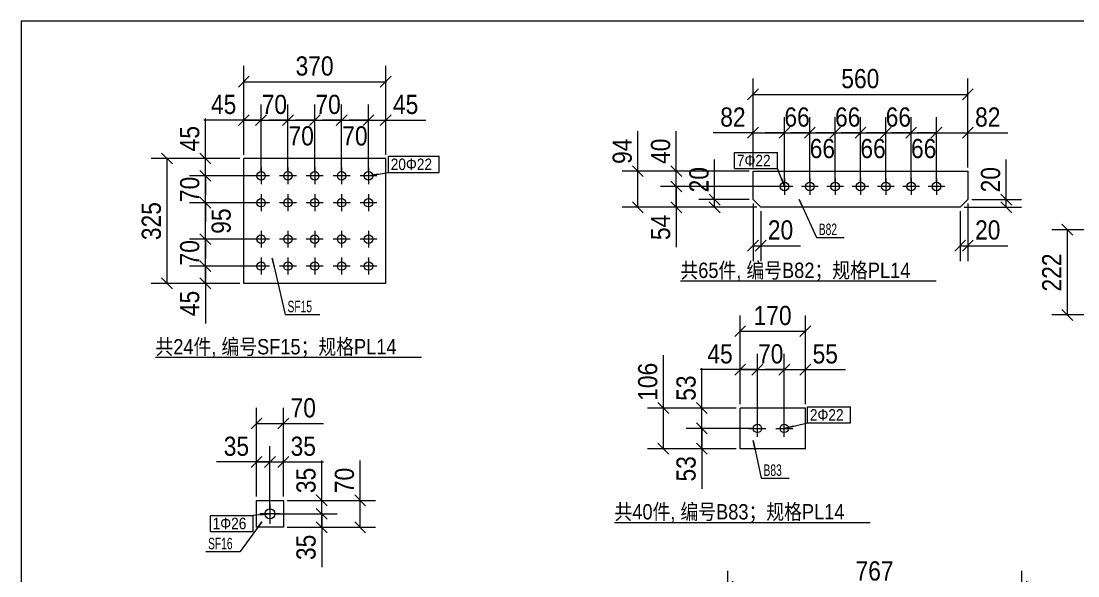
# Model space of a CAD drawing. Header units: inches. Extents: x 0 to 1938, y -2180 to 0.
# Drawn here: x 655 to 930.4, y -1024.4 to -880 of the extents above; entities that cross this region are included whole.
import ezdxf

# ---------------------------------------------------------------- set-up
doc = ezdxf.new("R2010")
doc.units = ezdxf.units.IN
doc.header["$MEASUREMENT"] = 0
doc.linetypes.add('XKITLINE00', pattern=[0])
for name, color, linetype, lineweight in [('Bolt', 7, 'Continuous', 0), ('BoltMark', 3, 'Continuous', 0), ('DrawingSheet', 5, 'Continuous', 0), ('OtherObjectType', 1, 'Continuous', 0), ('Part', 2, 'Continuous', 0), ('PartMark', 3, 'Continuous', 0), ('Z-DIMENSIONS', 1, 'Continuous', 0)]:
    doc.layers.add(name, color=color, linetype=linetype, lineweight=lineweight)
doc.styles.add('Arial Narrow', font='ARIAL.TTF')
doc.styles.add('romsim', font='ARIAL.TTF')
doc.styles.add('宋体', font='ARIAL.TTF')

# ---------------------------------------------------------------- blocks, each defined once
blk = doc.blocks.new('*A1256')
at = {"layer": 'Part', "color": 2, "linetype": 'XKITLINE00', "lineweight": 0}
for p, q in [((63.02, 356.73), (63.02, 389.23)), ((100.02, 389.23), (63.02, 389.23)), ((100.02, 356.73), (100.02, 389.23)), ((100.02, 356.73), (63.02, 356.73))]:
    blk.add_line(p, q, dxfattribs=at)
blk = doc.blocks.new('*A1257')
at = {"layer": 'Bolt', "color": 2, "linetype": 'XKITLINE00', "lineweight": 0}
for p, q in [((67.52, 370.43), (67.52, 366.03)), ((74.52, 370.43), (74.52, 366.03)), ((81.52, 370.43), (81.52, 366.03)), ((88.52, 370.43), (88.52, 366.03)), ((95.52, 370.43), (95.52, 366.03)), ((69.72, 368.23), (65.32, 368.23)), ((76.72, 368.23), (72.32, 368.23)), ((83.72, 368.23), (79.32, 368.23)), ((90.72, 368.23), (86.32, 368.23)), ((97.72, 368.23), (93.32, 368.23)), ((69.72, 361.23), (65.32, 361.23)), ((67.52, 363.43), (67.52, 359.03)), ((76.72, 361.23), (72.32, 361.23)), ((74.52, 363.43), (74.52, 359.03)), ((83.72, 361.23), (79.32, 361.23)), ((81.52, 363.43), (81.52, 359.03)), ((90.72, 361.23), (86.32, 361.23)), ((88.52, 363.43), (88.52, 359.03)), ((97.72, 361.23), (93.32, 361.23)), ((95.52, 363.43), (95.52, 359.03))]:
    blk.add_line(p, q, dxfattribs=at)
for centre in [(67.52, 368.23), (74.52, 368.23), (81.52, 368.23), (88.52, 368.23), (95.52, 368.23), (67.52, 361.23), (74.52, 361.23), (81.52, 361.23), (88.52, 361.23), (95.52, 361.23)]:
    blk.add_circle(centre, 1.1, dxfattribs=at)
blk = doc.blocks.new('*A1258')
at = {"layer": 'Bolt', "color": 2, "linetype": 'XKITLINE00', "lineweight": 0}
for p, q in [((67.52, 386.93), (67.52, 382.53)), ((74.52, 386.93), (74.52, 382.53)), ((81.52, 386.93), (81.52, 382.53)), ((88.52, 386.93), (88.52, 382.53)), ((95.52, 386.93), (95.52, 382.53)), ((69.72, 384.73), (65.32, 384.73)), ((76.72, 384.73), (72.32, 384.73)), ((83.72, 384.73), (79.32, 384.73)), ((90.72, 384.73), (86.32, 384.73)), ((97.72, 384.73), (93.32, 384.73)), ((69.72, 377.73), (65.32, 377.73)), ((67.52, 379.93), (67.52, 375.53)), ((76.72, 377.73), (72.32, 377.73)), ((74.52, 379.93), (74.52, 375.53)), ((83.72, 377.73), (79.32, 377.73)), ((81.52, 379.93), (81.52, 375.53)), ((90.72, 377.73), (86.32, 377.73)), ((88.52, 379.93), (88.52, 375.53)), ((97.72, 377.73), (93.32, 377.73)), ((95.52, 379.93), (95.52, 375.53))]:
    blk.add_line(p, q, dxfattribs=at)
for centre in [(67.52, 384.73), (74.52, 384.73), (81.52, 384.73), (88.52, 384.73), (95.52, 384.73), (67.52, 377.73), (74.52, 377.73), (81.52, 377.73), (88.52, 377.73), (95.52, 377.73)]:
    blk.add_circle(centre, 1.1, dxfattribs=at)
blk = doc.blocks.new('*A1259')
at = {"layer": 'Part', "color": 2, "linetype": 'XKITLINE00', "lineweight": 0}
for p, q in [((66.34, 293.23), (66.34, 300.23)), ((66.34, 300.23), (73.34, 300.23)), ((73.34, 300.23), (73.34, 293.23)), ((73.34, 293.23), (66.34, 293.23))]:
    blk.add_line(p, q, dxfattribs=at)
blk = doc.blocks.new('*A1260')
at = {"layer": 'Bolt', "color": 2, "linetype": 'XKITLINE00', "lineweight": 0}
for p, q in [((69.84, 299.33), (69.84, 294.13)), ((72.44, 296.73), (67.24, 296.73))]:
    blk.add_line(p, q, dxfattribs=at)
blk.add_circle((69.84, 296.73), 1.3, dxfattribs=at)
blk = doc.blocks.new('*A1265')
at = {"layer": 'Part', "color": 2, "linetype": 'XKITLINE00', "lineweight": 0}
for p, q in [((195.74, 378.54), (195.74, 385.94)), ((195.74, 385.94), (251.74, 385.94)), ((251.74, 385.94), (251.74, 378.54)), ((197.74, 376.54), (195.74, 378.54)), ((251.74, 378.54), (249.74, 376.54)), ((249.74, 376.54), (197.74, 376.54))]:
    blk.add_line(p, q, dxfattribs=at)
blk = doc.blocks.new('*A1266')
at = {"layer": 'Bolt', "color": 2, "linetype": 'XKITLINE00', "lineweight": 0}
for p, q in [((203.94, 384.14), (203.94, 379.74)), ((210.54, 384.14), (210.54, 379.74)), ((217.14, 384.14), (217.14, 379.74)), ((223.74, 384.14), (223.74, 379.74)), ((230.34, 384.14), (230.34, 379.74)), ((236.94, 384.14), (236.94, 379.74)), ((243.54, 384.14), (243.54, 379.74)), ((206.14, 381.94), (201.74, 381.94)), ((212.74, 381.94), (208.34, 381.94)), ((219.34, 381.94), (214.94, 381.94)), ((225.94, 381.94), (221.54, 381.94)), ((232.54, 381.94), (228.14, 381.94)), ((239.14, 381.94), (234.74, 381.94)), ((245.74, 381.94), (241.34, 381.94))]:
    blk.add_line(p, q, dxfattribs=at)
for centre in [(203.94, 381.94), (210.54, 381.94), (217.14, 381.94), (223.74, 381.94), (230.34, 381.94), (236.94, 381.94), (243.54, 381.94)]:
    blk.add_circle(centre, 1.1, dxfattribs=at)
blk = doc.blocks.new('*A1267')
at = {"layer": 'Part', "color": 2, "linetype": 'XKITLINE00', "lineweight": 0}
for p, q in [((192.38, 313.68), (192.38, 324.28)), ((209.38, 324.28), (192.38, 324.28)), ((209.38, 313.68), (209.38, 324.28)), ((209.38, 313.68), (192.38, 313.68))]:
    blk.add_line(p, q, dxfattribs=at)
blk = doc.blocks.new('*A1268')
at = {"layer": 'Bolt', "color": 2, "linetype": 'XKITLINE00', "lineweight": 0}
for p, q in [((196.88, 316.78), (196.88, 321.18)), ((203.88, 316.78), (203.88, 321.18)), ((194.68, 318.98), (199.08, 318.98)), ((201.68, 318.98), (206.08, 318.98))]:
    blk.add_line(p, q, dxfattribs=at)
for centre in [(196.88, 318.98), (203.88, 318.98)]:
    blk.add_circle(centre, 1.1, dxfattribs=at)
blk = doc.blocks.new('*A1287')
at = {"layer": 'DrawingSheet', "color": 5, "linetype": 'XKITLINE00', "lineweight": 0}
for p, q in [((635, 425), (5, 425)), ((5, 425), (5, 5))]:
    blk.add_line(p, q, dxfattribs=at)
blk = doc.blocks.new('*A1290')
at = {"layer": 'OtherObjectType', "color": 6, "linetype": 'XKITLINE00', "lineweight": 0}
blk.add_line((40.01, 337.48), (109.33, 337.48), dxfattribs=at)
at = {"layer": 'OtherObjectType', "color": 3, "style": '宋体', "width": 0.85}
blk.add_text('共24件, 编号SF15；规格PL14', height=4, dxfattribs=at).set_placement((40.01, 338.23))
blk = doc.blocks.new('*A1291')
at = {"layer": 'Z-DIMENSIONS', "color": 4, "linetype": 'XKITLINE00', "lineweight": 0}
for p, q in [((95.52, 385.73), (95.52, 403.33)), ((100.02, 390.23), (100.02, 403.33)), ((96.94, 400.64), (94.11, 397.81)), ((101.44, 400.64), (98.61, 397.81)), ((95.52, 399.23), (90.52, 399.23)), ((95.52, 399.23), (100.02, 399.23)), ((100.02, 399.23), (110.44, 399.23)), ((100.02, 399.23), (110.44, 399.23))]:
    blk.add_line(p, q, dxfattribs=at)
at = {"layer": 'Z-DIMENSIONS', "color": 7}
for p in [(95.52, 399.23), (100.02, 399.23)]:
    blk.add_point(p, dxfattribs=at)
at = {"layer": 'Z-DIMENSIONS', "color": 7, "style": 'Arial Narrow', "width": 0.85}
blk.add_text('45', height=5, dxfattribs=at).set_placement((101.9, 400.83))
blk = doc.blocks.new('*A1292')
at = {"layer": 'Z-DIMENSIONS', "color": 4, "linetype": 'XKITLINE00', "lineweight": 0}
for p, q in [((88.52, 385.73), (88.52, 403.23)), ((95.52, 385.73), (95.52, 403.23)), ((89.94, 400.64), (87.11, 397.81)), ((96.94, 400.64), (94.11, 397.81)), ((88.52, 399.23), (83.52, 399.23)), ((88.52, 399.23), (95.52, 399.23)), ((95.52, 399.23), (100.52, 399.23))]:
    blk.add_line(p, q, dxfattribs=at)
at = {"layer": 'Z-DIMENSIONS', "color": 7}
for p in [(88.52, 399.23), (95.52, 399.23)]:
    blk.add_point(p, dxfattribs=at)
at = {"layer": 'Z-DIMENSIONS', "color": 7, "style": 'Arial Narrow', "width": 0.85}
blk.add_text('70', height=5, dxfattribs=at).set_placement((88.69, 392.63))
blk = doc.blocks.new('*A1293')
at = {"layer": 'Z-DIMENSIONS', "color": 4, "linetype": 'XKITLINE00', "lineweight": 0}
for p, q in [((81.52, 385.73), (81.52, 403.33)), ((88.52, 385.73), (88.52, 403.33)), ((82.94, 400.64), (80.11, 397.81)), ((89.94, 400.64), (87.11, 397.81)), ((81.52, 399.23), (76.52, 399.23)), ((81.52, 399.23), (88.52, 399.23)), ((88.52, 399.23), (93.52, 399.23))]:
    blk.add_line(p, q, dxfattribs=at)
at = {"layer": 'Z-DIMENSIONS', "color": 7}
for p in [(81.52, 399.23), (88.52, 399.23)]:
    blk.add_point(p, dxfattribs=at)
at = {"layer": 'Z-DIMENSIONS', "color": 7, "style": 'Arial Narrow', "width": 0.85}
blk.add_text('70', height=5, dxfattribs=at).set_placement((81.69, 400.83))
blk = doc.blocks.new('*A1294')
at = {"layer": 'Z-DIMENSIONS', "color": 4, "linetype": 'XKITLINE00', "lineweight": 0}
for p, q in [((74.52, 385.73), (74.52, 403.23)), ((81.52, 385.73), (81.52, 403.23)), ((75.94, 400.64), (73.11, 397.81)), ((82.94, 400.64), (80.11, 397.81)), ((74.52, 399.23), (69.52, 399.23)), ((74.52, 399.23), (81.52, 399.23)), ((81.52, 399.23), (86.52, 399.23))]:
    blk.add_line(p, q, dxfattribs=at)
at = {"layer": 'Z-DIMENSIONS', "color": 7}
for p in [(74.52, 399.23), (81.52, 399.23)]:
    blk.add_point(p, dxfattribs=at)
at = {"layer": 'Z-DIMENSIONS', "color": 7, "style": 'Arial Narrow', "width": 0.85}
blk.add_text('70', height=5, dxfattribs=at).set_placement((74.69, 392.63))
blk = doc.blocks.new('*A1295')
at = {"layer": 'Z-DIMENSIONS', "color": 4, "linetype": 'XKITLINE00', "lineweight": 0}
for p, q in [((67.52, 385.73), (67.52, 403.33)), ((74.52, 385.73), (74.52, 403.33)), ((68.94, 400.64), (66.11, 397.81)), ((75.94, 400.64), (73.11, 397.81)), ((67.52, 399.23), (62.52, 399.23)), ((67.52, 399.23), (74.52, 399.23)), ((74.52, 399.23), (79.52, 399.23))]:
    blk.add_line(p, q, dxfattribs=at)
at = {"layer": 'Z-DIMENSIONS', "color": 7}
for p in [(67.52, 399.23), (74.52, 399.23)]:
    blk.add_point(p, dxfattribs=at)
at = {"layer": 'Z-DIMENSIONS', "color": 7, "style": 'Arial Narrow', "width": 0.85}
blk.add_text('70', height=5, dxfattribs=at).set_placement((67.69, 400.83))
blk = doc.blocks.new('*A1296')
at = {"layer": 'Z-DIMENSIONS', "color": 4, "linetype": 'XKITLINE00', "lineweight": 0}
for p, q in [((63.02, 390.23), (63.02, 403.33)), ((67.52, 385.73), (67.52, 403.33)), ((64.44, 400.64), (61.61, 397.81)), ((68.94, 400.64), (66.11, 397.81)), ((63.02, 399.23), (52.61, 399.23)), ((63.02, 399.23), (52.61, 399.23)), ((63.02, 399.23), (67.52, 399.23)), ((67.52, 399.23), (72.52, 399.23))]:
    blk.add_line(p, q, dxfattribs=at)
at = {"layer": 'Z-DIMENSIONS', "color": 7}
for p in [(63.02, 399.23), (67.52, 399.23)]:
    blk.add_point(p, dxfattribs=at)
at = {"layer": 'Z-DIMENSIONS', "color": 7, "style": 'Arial Narrow', "width": 0.85}
blk.add_text('45', height=5, dxfattribs=at).set_placement((54.48, 400.83))
blk = doc.blocks.new('*A1297')
at = {"layer": 'Z-DIMENSIONS', "color": 4, "linetype": 'XKITLINE00', "lineweight": 0}
for p, q in [((53.02, 389.23), (53.02, 399.64)), ((53.02, 389.23), (53.02, 399.64)), ((62.02, 389.23), (48.92, 389.23)), ((51.61, 390.64), (54.44, 387.81)), ((53.02, 384.73), (53.02, 389.23)), ((51.61, 386.14), (54.44, 383.31)), ((66.52, 384.73), (48.92, 384.73)), ((53.02, 384.73), (53.02, 379.73))]:
    blk.add_line(p, q, dxfattribs=at)
at = {"layer": 'Z-DIMENSIONS', "color": 7}
for p in [(53.02, 389.23), (53.02, 384.73)]:
    blk.add_point(p, dxfattribs=at)
at = {"layer": 'Z-DIMENSIONS', "color": 7, "style": 'Arial Narrow', "width": 0.85}
blk.add_text('45', height=5, rotation=90.0002, dxfattribs=at).set_placement((51.42, 391.1))
blk = doc.blocks.new('*A1298')
at = {"layer": 'Z-DIMENSIONS', "color": 4, "linetype": 'XKITLINE00', "lineweight": 0}
for p, q in [((53.02, 384.73), (53.02, 389.73)), ((51.61, 386.14), (54.44, 383.31)), ((66.52, 384.73), (48.92, 384.73)), ((53.02, 377.73), (53.02, 384.73)), ((66.52, 377.73), (48.92, 377.73)), ((51.61, 379.14), (54.44, 376.31)), ((53.02, 377.73), (53.02, 372.73))]:
    blk.add_line(p, q, dxfattribs=at)
at = {"layer": 'Z-DIMENSIONS', "color": 7}
for p in [(53.02, 384.73), (53.02, 377.73)]:
    blk.add_point(p, dxfattribs=at)
at = {"layer": 'Z-DIMENSIONS', "color": 7, "style": 'Arial Narrow', "width": 0.85}
blk.add_text('70', height=5, rotation=90.0002, dxfattribs=at).set_placement((51.42, 377.89))
blk = doc.blocks.new('*A1299')
at = {"layer": 'Z-DIMENSIONS', "color": 4, "linetype": 'XKITLINE00', "lineweight": 0}
for p, q in [((53.02, 377.73), (53.02, 382.73)), ((66.52, 377.73), (49.02, 377.73)), ((51.61, 379.14), (54.44, 376.31)), ((53.02, 368.23), (53.02, 377.73)), ((51.61, 369.64), (54.44, 366.81)), ((66.52, 368.23), (49.02, 368.23)), ((53.02, 368.23), (53.02, 363.23))]:
    blk.add_line(p, q, dxfattribs=at)
at = {"layer": 'Z-DIMENSIONS', "color": 7}
for p in [(53.02, 377.73), (53.02, 368.23)]:
    blk.add_point(p, dxfattribs=at)
at = {"layer": 'Z-DIMENSIONS', "color": 7, "style": 'Arial Narrow', "width": 0.85}
blk.add_text('95', height=5, rotation=90.0002, dxfattribs=at).set_placement((59.62, 369.64))
blk = doc.blocks.new('*A1300')
at = {"layer": 'Z-DIMENSIONS', "color": 4, "linetype": 'XKITLINE00', "lineweight": 0}
for p, q in [((53.02, 368.23), (53.02, 373.23)), ((51.61, 369.64), (54.44, 366.81)), ((66.52, 368.23), (48.92, 368.23)), ((53.02, 361.23), (53.02, 368.23)), ((66.52, 361.23), (48.92, 361.23)), ((51.61, 362.64), (54.44, 359.81)), ((53.02, 361.23), (53.02, 356.23))]:
    blk.add_line(p, q, dxfattribs=at)
at = {"layer": 'Z-DIMENSIONS', "color": 7}
for p in [(53.02, 368.23), (53.02, 361.23)]:
    blk.add_point(p, dxfattribs=at)
at = {"layer": 'Z-DIMENSIONS', "color": 7, "style": 'Arial Narrow', "width": 0.85}
blk.add_text('70', height=5, rotation=90.0002, dxfattribs=at).set_placement((51.42, 361.39))
blk = doc.blocks.new('*A1301')
at = {"layer": 'Z-DIMENSIONS', "color": 4, "linetype": 'XKITLINE00', "lineweight": 0}
for p, q in [((53.02, 361.23), (53.02, 366.23)), ((66.52, 361.23), (48.92, 361.23)), ((51.61, 362.64), (54.44, 359.81)), ((53.02, 356.73), (53.02, 361.23)), ((51.61, 358.14), (54.44, 355.31)), ((62.02, 356.73), (48.92, 356.73)), ((53.02, 356.73), (53.02, 346.31)), ((53.02, 356.73), (53.02, 346.31))]:
    blk.add_line(p, q, dxfattribs=at)
at = {"layer": 'Z-DIMENSIONS', "color": 7}
for p in [(53.02, 361.23), (53.02, 356.73)]:
    blk.add_point(p, dxfattribs=at)
at = {"layer": 'Z-DIMENSIONS', "color": 7, "style": 'Arial Narrow', "width": 0.85}
blk.add_text('45', height=5, rotation=90.0002, dxfattribs=at).set_placement((51.42, 348.19))
blk = doc.blocks.new('*A1302')
at = {"layer": 'Z-DIMENSIONS', "color": 4, "linetype": 'XKITLINE00', "lineweight": 0}
for p, q in [((63.02, 390.23), (63.02, 413.33)), ((100.02, 390.23), (100.02, 413.33)), ((64.44, 410.64), (61.61, 407.81)), ((101.44, 410.64), (98.61, 407.81)), ((63.02, 409.23), (100.02, 409.23))]:
    blk.add_line(p, q, dxfattribs=at)
at = {"layer": 'Z-DIMENSIONS', "color": 7}
for p in [(63.02, 409.23), (100.02, 409.23)]:
    blk.add_point(p, dxfattribs=at)
at = {"layer": 'Z-DIMENSIONS', "color": 7, "style": 'Arial Narrow', "width": 0.85}
blk.add_text('370', height=5, dxfattribs=at).set_placement((76.52, 410.83))
blk = doc.blocks.new('*A1303')
at = {"layer": 'Z-DIMENSIONS', "color": 4, "linetype": 'XKITLINE00', "lineweight": 0}
for p, q in [((62.02, 389.23), (38.92, 389.23)), ((41.61, 390.64), (44.44, 387.81)), ((43.02, 356.73), (43.02, 389.23)), ((41.61, 358.14), (44.44, 355.31)), ((62.02, 356.73), (38.92, 356.73))]:
    blk.add_line(p, q, dxfattribs=at)
at = {"layer": 'Z-DIMENSIONS', "color": 7}
for p in [(43.02, 389.23), (43.02, 356.73)]:
    blk.add_point(p, dxfattribs=at)
at = {"layer": 'Z-DIMENSIONS', "color": 7, "style": 'Arial Narrow', "width": 0.85}
blk.add_text('325', height=5, rotation=90.0002, dxfattribs=at).set_placement((41.42, 367.98))
blk = doc.blocks.new('*A1304')
at = {"layer": 'PartMark', "color": 4, "linetype": 'XKITLINE00', "lineweight": 0}
for p, q in [((70.45, 363.26), (73.82, 348.6)), ((71.01, 360.82), (70.45, 363.26)), ((73.82, 348.6), (82.81, 348.6))]:
    blk.add_line(p, q, dxfattribs=at)
at = {"layer": 'PartMark', "color": 4, "style": 'romsim', "width": 0.6375}
blk.add_text('SF15', height=3, dxfattribs=at).set_placement((74.42, 349.2))
blk = doc.blocks.new('*A1305')
at = {"layer": 'BoltMark', "color": 1, "linetype": 'XKITLINE00', "lineweight": 0}
for p, q in [((100.72, 389.83), (113.92, 389.83)), ((100.72, 385.63), (100.72, 389.83)), ((113.92, 385.63), (113.92, 389.83)), ((95.52, 384.73), (100.72, 385.63)), ((100.72, 385.63), (113.92, 385.63)), ((97.99, 385.15), (95.52, 384.73))]:
    blk.add_line(p, q, dxfattribs=at)
at = {"layer": 'BoltMark', "color": 4, "style": '宋体', "width": 0.85}
blk.add_text('20Φ22', height=3, dxfattribs=at).set_placement((101.32, 386.23))
blk = doc.blocks.new('*A1307')
at = {"layer": 'Z-DIMENSIONS', "color": 4, "linetype": 'XKITLINE00', "lineweight": 0}
for p, q in [((69.84, 297.73), (69.84, 314.33)), ((73.34, 301.23), (73.34, 314.33)), ((71.26, 311.65), (68.43, 308.82)), ((74.76, 311.65), (71.93, 308.82)), ((69.84, 310.23), (64.84, 310.23)), ((69.84, 310.23), (73.34, 310.23)), ((73.34, 310.23), (83.76, 310.23)), ((73.34, 310.23), (83.76, 310.23))]:
    blk.add_line(p, q, dxfattribs=at)
at = {"layer": 'Z-DIMENSIONS', "color": 7}
for p in [(69.84, 310.23), (73.34, 310.23)]:
    blk.add_point(p, dxfattribs=at)
at = {"layer": 'Z-DIMENSIONS', "color": 7, "style": 'Arial Narrow', "width": 0.85}
blk.add_text('35', height=5, dxfattribs=at).set_placement((75.22, 311.83))
blk = doc.blocks.new('*A1308')
at = {"layer": 'Z-DIMENSIONS', "color": 4, "linetype": 'XKITLINE00', "lineweight": 0}
for p, q in [((66.34, 301.23), (66.34, 314.33)), ((69.84, 297.73), (69.84, 314.33)), ((67.76, 311.65), (64.93, 308.82)), ((71.26, 311.65), (68.43, 308.82)), ((66.34, 310.23), (55.93, 310.23)), ((66.34, 310.23), (55.93, 310.23)), ((66.34, 310.23), (69.84, 310.23)), ((69.84, 310.23), (74.84, 310.23))]:
    blk.add_line(p, q, dxfattribs=at)
at = {"layer": 'Z-DIMENSIONS', "color": 7}
for p in [(66.34, 310.23), (69.84, 310.23)]:
    blk.add_point(p, dxfattribs=at)
at = {"layer": 'Z-DIMENSIONS', "color": 7, "style": 'Arial Narrow', "width": 0.85}
blk.add_text('35', height=5, dxfattribs=at).set_placement((57.8, 311.83))
blk = doc.blocks.new('*A1309')
at = {"layer": 'Z-DIMENSIONS', "color": 4, "linetype": 'XKITLINE00', "lineweight": 0}
for p, q in [((83.34, 300.23), (83.34, 310.65)), ((83.34, 300.23), (83.34, 310.65)), ((74.34, 300.23), (87.34, 300.23)), ((81.93, 301.65), (84.76, 298.82)), ((83.34, 296.73), (83.34, 300.23)), ((81.93, 298.15), (84.76, 295.32)), ((70.84, 296.73), (87.34, 296.73)), ((83.34, 296.73), (83.34, 291.73))]:
    blk.add_line(p, q, dxfattribs=at)
at = {"layer": 'Z-DIMENSIONS', "color": 7}
for p in [(83.34, 300.23), (83.34, 296.73)]:
    blk.add_point(p, dxfattribs=at)
at = {"layer": 'Z-DIMENSIONS', "color": 7, "style": 'Arial Narrow', "width": 0.85}
blk.add_text('35', height=5, rotation=90.0002, dxfattribs=at).set_placement((81.74, 302.11))
blk = doc.blocks.new('*A1310')
at = {"layer": 'Z-DIMENSIONS', "color": 4, "linetype": 'XKITLINE00', "lineweight": 0}
for p, q in [((83.34, 296.73), (83.34, 301.73)), ((81.93, 298.15), (84.76, 295.32)), ((70.84, 296.73), (87.34, 296.73)), ((83.34, 293.23), (83.34, 296.73)), ((74.34, 293.23), (87.34, 293.23)), ((81.93, 294.65), (84.76, 291.82)), ((83.34, 293.23), (83.34, 282.82)), ((83.34, 293.23), (83.34, 282.82))]:
    blk.add_line(p, q, dxfattribs=at)
at = {"layer": 'Z-DIMENSIONS', "color": 7}
for p in [(83.34, 296.73), (83.34, 293.23)]:
    blk.add_point(p, dxfattribs=at)
at = {"layer": 'Z-DIMENSIONS', "color": 7, "style": 'Arial Narrow', "width": 0.85}
blk.add_text('35', height=5, rotation=90.0002, dxfattribs=at).set_placement((81.74, 284.69))
blk = doc.blocks.new('*A1311')
at = {"layer": 'Z-DIMENSIONS', "color": 4, "linetype": 'XKITLINE00', "lineweight": 0}
for p, q in [((66.34, 301.23), (66.34, 324.33)), ((73.34, 301.23), (73.34, 324.33)), ((67.76, 321.65), (64.93, 318.82)), ((66.34, 320.23), (73.34, 320.23)), ((74.76, 321.65), (71.93, 318.82)), ((73.34, 320.23), (83.76, 320.23)), ((73.34, 320.23), (83.76, 320.23))]:
    blk.add_line(p, q, dxfattribs=at)
at = {"layer": 'Z-DIMENSIONS', "color": 7}
for p in [(66.34, 320.23), (73.34, 320.23)]:
    blk.add_point(p, dxfattribs=at)
at = {"layer": 'Z-DIMENSIONS', "color": 7, "style": 'Arial Narrow', "width": 0.85}
blk.add_text('70', height=5, dxfattribs=at).set_placement((75.22, 321.83))
blk = doc.blocks.new('*A1312')
at = {"layer": 'Z-DIMENSIONS', "color": 4, "linetype": 'XKITLINE00', "lineweight": 0}
for p, q in [((93.34, 300.23), (93.34, 310.65)), ((93.34, 300.23), (93.34, 310.65)), ((74.34, 300.23), (97.34, 300.23)), ((91.93, 301.65), (94.76, 298.82)), ((93.34, 293.23), (93.34, 300.23)), ((74.34, 293.23), (97.34, 293.23)), ((91.93, 294.65), (94.76, 291.82))]:
    blk.add_line(p, q, dxfattribs=at)
at = {"layer": 'Z-DIMENSIONS', "color": 7}
for p in [(93.34, 300.23), (93.34, 293.23)]:
    blk.add_point(p, dxfattribs=at)
at = {"layer": 'Z-DIMENSIONS', "color": 7, "style": 'Arial Narrow', "width": 0.85}
blk.add_text('70', height=5, rotation=90.0002, dxfattribs=at).set_placement((91.74, 302.11))
blk = doc.blocks.new('*A1313')
at = {"layer": 'PartMark', "color": 4, "linetype": 'XKITLINE00', "lineweight": 0}
for p, q in [((67.77, 294.66), (62.11, 286.9)), ((66.3, 292.64), (67.77, 294.66)), ((53.12, 286.9), (62.11, 286.9))]:
    blk.add_line(p, q, dxfattribs=at)
at = {"layer": 'PartMark', "color": 4, "style": 'romsim', "width": 0.6375}
blk.add_text('SF16', height=3, dxfattribs=at).set_placement((53.72, 287.5))
blk = doc.blocks.new('*A1314')
at = {"layer": 'BoltMark', "color": 1, "linetype": 'XKITLINE00', "lineweight": 0}
for p, q in [((54.31, 296.33), (65.51, 296.33)), ((54.31, 292.13), (54.31, 296.33)), ((69.84, 296.73), (65.51, 296.33)), ((65.51, 292.13), (65.51, 296.33)), ((67.35, 296.5), (69.84, 296.73)), ((54.31, 292.13), (65.51, 292.13))]:
    blk.add_line(p, q, dxfattribs=at)
at = {"layer": 'BoltMark', "color": 4, "style": '宋体', "width": 0.85}
blk.add_text('1Φ26', height=3, dxfattribs=at).set_placement((54.91, 292.73))
blk = doc.blocks.new('*A1354')
at = {"layer": 'OtherObjectType', "color": 6, "linetype": 'XKITLINE00', "lineweight": 0}
blk.add_line((176.82, 357.38), (243.47, 357.38), dxfattribs=at)
at = {"layer": 'OtherObjectType', "color": 3, "style": '宋体', "width": 0.85}
blk.add_text('共65件, 编号B82；规格PL14', height=4, dxfattribs=at).set_placement((176.82, 358.13))
blk = doc.blocks.new('*A1355')
at = {"layer": 'Z-DIMENSIONS', "color": 4, "linetype": 'XKITLINE00', "lineweight": 0}
for p, q in [((251.74, 377.54), (251.74, 362.54)), ((249.74, 375.54), (249.74, 362.54)), ((251.15, 367.96), (248.32, 365.13)), ((249.74, 366.54), (251.74, 366.54)), ((253.15, 367.96), (250.32, 365.13)), ((251.74, 366.54), (262.15, 366.54)), ((251.74, 366.54), (262.15, 366.54))]:
    blk.add_line(p, q, dxfattribs=at)
at = {"layer": 'Z-DIMENSIONS', "color": 7}
for p in [(249.74, 366.54), (251.74, 366.54)]:
    blk.add_point(p, dxfattribs=at)
at = {"layer": 'Z-DIMENSIONS', "color": 7, "style": 'Arial Narrow', "width": 0.85}
blk.add_text('20', height=5, dxfattribs=at).set_placement((253.61, 368.14))
blk = doc.blocks.new('*A1356')
at = {"layer": 'Z-DIMENSIONS', "color": 4, "linetype": 'XKITLINE00', "lineweight": 0}
for p, q in [((195.74, 377.54), (195.74, 362.54)), ((197.74, 375.54), (197.74, 362.54)), ((197.15, 367.96), (194.32, 365.13)), ((195.74, 366.54), (197.74, 366.54)), ((199.15, 367.96), (196.32, 365.13)), ((197.74, 366.54), (208.15, 366.54)), ((197.74, 366.54), (208.15, 366.54))]:
    blk.add_line(p, q, dxfattribs=at)
at = {"layer": 'Z-DIMENSIONS', "color": 7}
for p in [(195.74, 366.54), (197.74, 366.54)]:
    blk.add_point(p, dxfattribs=at)
at = {"layer": 'Z-DIMENSIONS', "color": 7, "style": 'Arial Narrow', "width": 0.85}
blk.add_text('20', height=5, dxfattribs=at).set_placement((199.61, 368.14))
blk = doc.blocks.new('*A1357')
at = {"layer": 'Z-DIMENSIONS', "color": 4, "linetype": 'XKITLINE00', "lineweight": 0}
for p, q in [((185.74, 378.54), (185.74, 388.96)), ((185.74, 378.54), (185.74, 388.96)), ((194.74, 378.54), (181.64, 378.54)), ((184.32, 379.96), (187.15, 377.13)), ((184.32, 377.96), (187.15, 375.13)), ((185.74, 376.54), (185.74, 378.54)), ((196.74, 376.54), (181.64, 376.54))]:
    blk.add_line(p, q, dxfattribs=at)
at = {"layer": 'Z-DIMENSIONS', "color": 7}
for p in [(185.74, 378.54), (185.74, 376.54)]:
    blk.add_point(p, dxfattribs=at)
at = {"layer": 'Z-DIMENSIONS', "color": 7, "style": 'Arial Narrow', "width": 0.85}
blk.add_text('20', height=5, rotation=90.0002, dxfattribs=at).set_placement((184.14, 380.42))
blk = doc.blocks.new('*A1358')
at = {"layer": 'Z-DIMENSIONS', "color": 4, "linetype": 'XKITLINE00', "lineweight": 0}
for p, q in [((261.74, 378.54), (261.74, 388.96)), ((261.74, 378.54), (261.74, 388.96)), ((252.74, 378.54), (265.74, 378.54)), ((260.32, 379.96), (263.15, 377.13)), ((260.32, 377.96), (263.15, 375.13)), ((261.74, 376.54), (261.74, 378.54)), ((250.74, 376.54), (265.74, 376.54))]:
    blk.add_line(p, q, dxfattribs=at)
at = {"layer": 'Z-DIMENSIONS', "color": 7}
for p in [(261.74, 378.54), (261.74, 376.54)]:
    blk.add_point(p, dxfattribs=at)
at = {"layer": 'Z-DIMENSIONS', "color": 7, "style": 'Arial Narrow', "width": 0.85}
blk.add_text('20', height=5, rotation=90.0002, dxfattribs=at).set_placement((260.14, 380.42))
blk = doc.blocks.new('*A1359')
at = {"layer": 'Z-DIMENSIONS', "color": 4, "linetype": 'XKITLINE00', "lineweight": 0}
for p, q in [((243.54, 382.94), (243.54, 400.04)), ((251.74, 386.94), (251.74, 400.04)), ((244.95, 397.36), (242.12, 394.53)), ((253.15, 397.36), (250.32, 394.53)), ((243.54, 395.94), (238.54, 395.94)), ((243.54, 395.94), (251.74, 395.94)), ((251.74, 395.94), (262.15, 395.94)), ((251.74, 395.94), (262.15, 395.94))]:
    blk.add_line(p, q, dxfattribs=at)
at = {"layer": 'Z-DIMENSIONS', "color": 7}
for p in [(243.54, 395.94), (251.74, 395.94)]:
    blk.add_point(p, dxfattribs=at)
at = {"layer": 'Z-DIMENSIONS', "color": 7, "style": 'Arial Narrow', "width": 0.85}
blk.add_text('82', height=5, dxfattribs=at).set_placement((253.61, 397.54))
blk = doc.blocks.new('*A1360')
at = {"layer": 'Z-DIMENSIONS', "color": 4, "linetype": 'XKITLINE00', "lineweight": 0}
for p, q in [((236.94, 382.94), (236.94, 399.94)), ((243.54, 382.94), (243.54, 399.94)), ((238.35, 397.36), (235.52, 394.53)), ((244.95, 397.36), (242.12, 394.53)), ((236.94, 395.94), (231.94, 395.94)), ((236.94, 395.94), (243.54, 395.94)), ((243.54, 395.94), (248.54, 395.94))]:
    blk.add_line(p, q, dxfattribs=at)
at = {"layer": 'Z-DIMENSIONS', "color": 7}
for p in [(236.94, 395.94), (243.54, 395.94)]:
    blk.add_point(p, dxfattribs=at)
at = {"layer": 'Z-DIMENSIONS', "color": 7, "style": 'Arial Narrow', "width": 0.85}
blk.add_text('66', height=5, dxfattribs=at).set_placement((236.91, 389.34))
blk = doc.blocks.new('*A1361')
at = {"layer": 'Z-DIMENSIONS', "color": 4, "linetype": 'XKITLINE00', "lineweight": 0}
for p, q in [((230.34, 382.94), (230.34, 400.04)), ((236.94, 382.94), (236.94, 400.04)), ((231.75, 397.36), (228.92, 394.53)), ((238.35, 397.36), (235.52, 394.53)), ((230.34, 395.94), (225.34, 395.94)), ((230.34, 395.94), (236.94, 395.94)), ((236.94, 395.94), (241.94, 395.94))]:
    blk.add_line(p, q, dxfattribs=at)
at = {"layer": 'Z-DIMENSIONS', "color": 7}
for p in [(230.34, 395.94), (236.94, 395.94)]:
    blk.add_point(p, dxfattribs=at)
at = {"layer": 'Z-DIMENSIONS', "color": 7, "style": 'Arial Narrow', "width": 0.85}
blk.add_text('66', height=5, dxfattribs=at).set_placement((230.31, 397.54))
blk = doc.blocks.new('*A1362')
at = {"layer": 'Z-DIMENSIONS', "color": 4, "linetype": 'XKITLINE00', "lineweight": 0}
for p, q in [((223.74, 382.94), (223.74, 399.94)), ((230.34, 382.94), (230.34, 399.94)), ((225.15, 397.36), (222.32, 394.53)), ((231.75, 397.36), (228.92, 394.53)), ((223.74, 395.94), (218.74, 395.94)), ((223.74, 395.94), (230.34, 395.94)), ((230.34, 395.94), (235.34, 395.94))]:
    blk.add_line(p, q, dxfattribs=at)
at = {"layer": 'Z-DIMENSIONS', "color": 7}
for p in [(223.74, 395.94), (230.34, 395.94)]:
    blk.add_point(p, dxfattribs=at)
at = {"layer": 'Z-DIMENSIONS', "color": 7, "style": 'Arial Narrow', "width": 0.85}
blk.add_text('66', height=5, dxfattribs=at).set_placement((223.71, 389.34))
blk = doc.blocks.new('*A1363')
at = {"layer": 'Z-DIMENSIONS', "color": 4, "linetype": 'XKITLINE00', "lineweight": 0}
for p, q in [((217.14, 382.94), (217.14, 400.04)), ((223.74, 382.94), (223.74, 400.04)), ((218.55, 397.36), (215.72, 394.53)), ((225.15, 397.36), (222.32, 394.53)), ((217.14, 395.94), (212.14, 395.94)), ((217.14, 395.94), (223.74, 395.94)), ((223.74, 395.94), (228.74, 395.94))]:
    blk.add_line(p, q, dxfattribs=at)
at = {"layer": 'Z-DIMENSIONS', "color": 7}
for p in [(217.14, 395.94), (223.74, 395.94)]:
    blk.add_point(p, dxfattribs=at)
at = {"layer": 'Z-DIMENSIONS', "color": 7, "style": 'Arial Narrow', "width": 0.85}
blk.add_text('66', height=5, dxfattribs=at).set_placement((217.11, 397.54))
blk = doc.blocks.new('*A1364')
at = {"layer": 'Z-DIMENSIONS', "color": 4, "linetype": 'XKITLINE00', "lineweight": 0}
for p, q in [((210.54, 382.94), (210.54, 399.94)), ((217.14, 382.94), (217.14, 399.94)), ((211.95, 397.36), (209.12, 394.53)), ((218.55, 397.36), (215.72, 394.53)), ((210.54, 395.94), (205.54, 395.94)), ((210.54, 395.94), (217.14, 395.94)), ((217.14, 395.94), (222.14, 395.94))]:
    blk.add_line(p, q, dxfattribs=at)
at = {"layer": 'Z-DIMENSIONS', "color": 7}
for p in [(210.54, 395.94), (217.14, 395.94)]:
    blk.add_point(p, dxfattribs=at)
at = {"layer": 'Z-DIMENSIONS', "color": 7, "style": 'Arial Narrow', "width": 0.85}
blk.add_text('66', height=5, dxfattribs=at).set_placement((210.51, 389.34))
blk = doc.blocks.new('*A1365')
at = {"layer": 'Z-DIMENSIONS', "color": 4, "linetype": 'XKITLINE00', "lineweight": 0}
for p, q in [((203.94, 382.94), (203.94, 400.04)), ((210.54, 382.94), (210.54, 400.04)), ((205.35, 397.36), (202.52, 394.53)), ((211.95, 397.36), (209.12, 394.53)), ((203.94, 395.94), (198.94, 395.94)), ((203.94, 395.94), (210.54, 395.94)), ((210.54, 395.94), (215.54, 395.94))]:
    blk.add_line(p, q, dxfattribs=at)
at = {"layer": 'Z-DIMENSIONS', "color": 7}
for p in [(203.94, 395.94), (210.54, 395.94)]:
    blk.add_point(p, dxfattribs=at)
at = {"layer": 'Z-DIMENSIONS', "color": 7, "style": 'Arial Narrow', "width": 0.85}
blk.add_text('66', height=5, dxfattribs=at).set_placement((203.91, 397.54))
blk = doc.blocks.new('*A1366')
at = {"layer": 'Z-DIMENSIONS', "color": 4, "linetype": 'XKITLINE00', "lineweight": 0}
for p, q in [((195.74, 386.94), (195.74, 400.04)), ((203.94, 382.94), (203.94, 400.04)), ((197.15, 397.36), (194.32, 394.53)), ((205.35, 397.36), (202.52, 394.53)), ((195.74, 395.94), (185.32, 395.94)), ((195.74, 395.94), (185.32, 395.94)), ((195.74, 395.94), (203.94, 395.94)), ((203.94, 395.94), (208.94, 395.94))]:
    blk.add_line(p, q, dxfattribs=at)
at = {"layer": 'Z-DIMENSIONS', "color": 7}
for p in [(195.74, 395.94), (203.94, 395.94)]:
    blk.add_point(p, dxfattribs=at)
at = {"layer": 'Z-DIMENSIONS', "color": 7, "style": 'Arial Narrow', "width": 0.85}
blk.add_text('82', height=5, dxfattribs=at).set_placement((187.2, 397.54))
blk = doc.blocks.new('*A1367')
at = {"layer": 'Z-DIMENSIONS', "color": 4, "linetype": 'XKITLINE00', "lineweight": 0}
for p, q in [((175.74, 385.94), (175.74, 396.36)), ((175.74, 385.94), (175.74, 396.36)), ((194.74, 385.94), (171.64, 385.94)), ((174.32, 387.36), (177.15, 384.53)), ((175.74, 381.94), (175.74, 385.94)), ((174.32, 383.36), (177.15, 380.53)), ((202.94, 381.94), (171.64, 381.94)), ((175.74, 381.94), (175.74, 376.94))]:
    blk.add_line(p, q, dxfattribs=at)
at = {"layer": 'Z-DIMENSIONS', "color": 7}
for p in [(175.74, 385.94), (175.74, 381.94)]:
    blk.add_point(p, dxfattribs=at)
at = {"layer": 'Z-DIMENSIONS', "color": 7, "style": 'Arial Narrow', "width": 0.85}
blk.add_text('40', height=5, rotation=90.0002, dxfattribs=at).set_placement((174.14, 387.82))
blk = doc.blocks.new('*A1368')
at = {"layer": 'Z-DIMENSIONS', "color": 4, "linetype": 'XKITLINE00', "lineweight": 0}
for p, q in [((175.74, 381.94), (175.74, 386.94)), ((174.32, 383.36), (177.15, 380.53)), ((202.94, 381.94), (171.64, 381.94)), ((175.74, 376.54), (175.74, 381.94)), ((174.32, 377.96), (177.15, 375.13)), ((196.74, 376.54), (171.64, 376.54)), ((175.74, 376.54), (175.74, 366.13)), ((175.74, 376.54), (175.74, 366.13))]:
    blk.add_line(p, q, dxfattribs=at)
at = {"layer": 'Z-DIMENSIONS', "color": 7}
for p in [(175.74, 381.94), (175.74, 376.54)]:
    blk.add_point(p, dxfattribs=at)
at = {"layer": 'Z-DIMENSIONS', "color": 7, "style": 'Arial Narrow', "width": 0.85}
blk.add_text('54', height=5, rotation=90.0002, dxfattribs=at).set_placement((174.14, 368))
blk = doc.blocks.new('*A1369')
at = {"layer": 'Z-DIMENSIONS', "color": 4, "linetype": 'XKITLINE00', "lineweight": 0}
for p, q in [((195.74, 386.94), (195.74, 410.04)), ((251.74, 386.94), (251.74, 410.04)), ((197.15, 407.36), (194.32, 404.53)), ((195.74, 405.94), (251.74, 405.94)), ((253.15, 407.36), (250.32, 404.53))]:
    blk.add_line(p, q, dxfattribs=at)
at = {"layer": 'Z-DIMENSIONS', "color": 7}
for p in [(195.74, 405.94), (251.74, 405.94)]:
    blk.add_point(p, dxfattribs=at)
at = {"layer": 'Z-DIMENSIONS', "color": 7, "style": 'Arial Narrow', "width": 0.85}
blk.add_text('560', height=5, dxfattribs=at).set_placement((218.74, 407.54))
blk = doc.blocks.new('*A1370')
at = {"layer": 'Z-DIMENSIONS', "color": 4, "linetype": 'XKITLINE00', "lineweight": 0}
for p, q in [((165.74, 385.94), (165.74, 396.36)), ((165.74, 385.94), (165.74, 396.36)), ((194.74, 385.94), (161.64, 385.94)), ((164.32, 387.36), (167.15, 384.53)), ((165.74, 376.54), (165.74, 385.94)), ((164.32, 377.96), (167.15, 375.13)), ((196.74, 376.54), (161.64, 376.54))]:
    blk.add_line(p, q, dxfattribs=at)
at = {"layer": 'Z-DIMENSIONS', "color": 7}
for p in [(165.74, 385.94), (165.74, 376.54)]:
    blk.add_point(p, dxfattribs=at)
at = {"layer": 'Z-DIMENSIONS', "color": 7, "style": 'Arial Narrow', "width": 0.85}
blk.add_text('94', height=5, rotation=90.0002, dxfattribs=at).set_placement((164.14, 387.82))
blk = doc.blocks.new('*A1371')
at = {"layer": 'PartMark', "color": 4, "linetype": 'XKITLINE00', "lineweight": 0}
for p, q in [((207.78, 378.59), (212.28, 368.7)), ((208.82, 376.31), (207.78, 378.59)), ((212.28, 368.7), (219.52, 368.7))]:
    blk.add_line(p, q, dxfattribs=at)
at = {"layer": 'PartMark', "color": 1, "style": 'romsim', "width": 0.6375}
blk.add_text('B82', height=3, dxfattribs=at).set_placement((212.88, 369.3))
blk = doc.blocks.new('*A1372')
at = {"layer": 'BoltMark', "color": 1, "linetype": 'XKITLINE00', "lineweight": 0}
for p, q in [((190.93, 390.81), (202.13, 390.81)), ((190.93, 386.61), (190.93, 390.81)), ((202.13, 386.61), (202.13, 390.81)), ((190.93, 386.61), (202.13, 386.61)), ((203.94, 381.94), (202.13, 386.61)), ((203.03, 384.28), (203.94, 381.94))]:
    blk.add_line(p, q, dxfattribs=at)
at = {"layer": 'BoltMark', "color": 4, "style": '宋体', "width": 0.85}
blk.add_text('7Φ22', height=3, dxfattribs=at).set_placement((191.53, 387.21))
blk = doc.blocks.new('*A1373')
at = {"layer": 'OtherObjectType', "color": 6, "linetype": 'XKITLINE00', "lineweight": 0}
blk.add_line((159.64, 294.51), (226.29, 294.51), dxfattribs=at)
at = {"layer": 'OtherObjectType', "color": 3, "style": '宋体', "width": 0.85}
blk.add_text('共40件, 编号B83；规格PL14', height=4, dxfattribs=at).set_placement((159.64, 295.26))
blk = doc.blocks.new('*A1374')
at = {"layer": 'Z-DIMENSIONS', "color": 4, "linetype": 'XKITLINE00', "lineweight": 0}
for p, q in [((203.88, 319.98), (203.88, 338.38)), ((209.38, 325.28), (209.38, 338.38)), ((203.88, 334.28), (198.88, 334.28)), ((205.3, 335.69), (202.47, 332.87)), ((203.88, 334.28), (209.38, 334.28)), ((210.8, 335.69), (207.97, 332.87)), ((209.38, 334.28), (219.8, 334.28)), ((209.38, 334.28), (219.8, 334.28))]:
    blk.add_line(p, q, dxfattribs=at)
at = {"layer": 'Z-DIMENSIONS', "color": 7}
for p in [(203.88, 334.28), (209.38, 334.28)]:
    blk.add_point(p, dxfattribs=at)
at = {"layer": 'Z-DIMENSIONS', "color": 7, "style": 'Arial Narrow', "width": 0.85}
blk.add_text('55', height=5, dxfattribs=at).set_placement((211.26, 335.88))
blk = doc.blocks.new('*A1375')
at = {"layer": 'Z-DIMENSIONS', "color": 4, "linetype": 'XKITLINE00', "lineweight": 0}
for p, q in [((196.88, 319.98), (196.88, 338.38)), ((203.88, 319.98), (203.88, 338.38)), ((196.88, 334.28), (191.88, 334.28)), ((198.3, 335.69), (195.47, 332.87)), ((196.88, 334.28), (203.88, 334.28)), ((205.3, 335.69), (202.47, 332.87)), ((203.88, 334.28), (208.88, 334.28))]:
    blk.add_line(p, q, dxfattribs=at)
at = {"layer": 'Z-DIMENSIONS', "color": 7}
for p in [(196.88, 334.28), (203.88, 334.28)]:
    blk.add_point(p, dxfattribs=at)
at = {"layer": 'Z-DIMENSIONS', "color": 7, "style": 'Arial Narrow', "width": 0.85}
blk.add_text('70', height=5, dxfattribs=at).set_placement((197.05, 335.88))
blk = doc.blocks.new('*A1376')
at = {"layer": 'Z-DIMENSIONS', "color": 4, "linetype": 'XKITLINE00', "lineweight": 0}
for p, q in [((192.38, 325.28), (192.38, 338.38)), ((196.88, 319.98), (196.88, 338.38)), ((192.38, 334.28), (181.97, 334.28)), ((192.38, 334.28), (181.97, 334.28)), ((193.8, 335.69), (190.97, 332.87)), ((192.38, 334.28), (196.88, 334.28)), ((198.3, 335.69), (195.47, 332.87)), ((196.88, 334.28), (201.88, 334.28))]:
    blk.add_line(p, q, dxfattribs=at)
at = {"layer": 'Z-DIMENSIONS', "color": 7}
for p in [(192.38, 334.28), (196.88, 334.28)]:
    blk.add_point(p, dxfattribs=at)
at = {"layer": 'Z-DIMENSIONS', "color": 7, "style": 'Arial Narrow', "width": 0.85}
blk.add_text('45', height=5, dxfattribs=at).set_placement((183.84, 335.88))
blk = doc.blocks.new('*A1377')
at = {"layer": 'Z-DIMENSIONS', "color": 4, "linetype": 'XKITLINE00', "lineweight": 0}
for p, q in [((182.38, 324.28), (182.38, 334.69)), ((182.38, 324.28), (182.38, 334.69)), ((180.97, 325.69), (183.8, 322.87)), ((191.38, 324.28), (178.28, 324.28)), ((182.38, 318.98), (182.38, 324.28)), ((180.97, 320.39), (183.8, 317.57)), ((195.88, 318.98), (178.28, 318.98)), ((182.38, 318.98), (182.38, 313.98))]:
    blk.add_line(p, q, dxfattribs=at)
at = {"layer": 'Z-DIMENSIONS', "color": 7}
for p in [(182.38, 324.28), (182.38, 318.98)]:
    blk.add_point(p, dxfattribs=at)
at = {"layer": 'Z-DIMENSIONS', "color": 7, "style": 'Arial Narrow', "width": 0.85}
blk.add_text('53', height=5, rotation=90.0002, dxfattribs=at).set_placement((180.78, 326.15))
blk = doc.blocks.new('*A1378')
at = {"layer": 'Z-DIMENSIONS', "color": 4, "linetype": 'XKITLINE00', "lineweight": 0}
for p, q in [((182.38, 318.98), (182.38, 323.98)), ((180.97, 320.39), (183.8, 317.57)), ((195.88, 318.98), (178.28, 318.98)), ((182.38, 313.68), (182.38, 318.98)), ((180.97, 315.09), (183.8, 312.27)), ((191.38, 313.68), (178.28, 313.68)), ((182.38, 313.68), (182.38, 303.26)), ((182.38, 313.68), (182.38, 303.26))]:
    blk.add_line(p, q, dxfattribs=at)
at = {"layer": 'Z-DIMENSIONS', "color": 7}
for p in [(182.38, 318.98), (182.38, 313.68)]:
    blk.add_point(p, dxfattribs=at)
at = {"layer": 'Z-DIMENSIONS', "color": 7, "style": 'Arial Narrow', "width": 0.85}
blk.add_text('53', height=5, rotation=90.0002, dxfattribs=at).set_placement((180.78, 305.14))
blk = doc.blocks.new('*A1379')
at = {"layer": 'Z-DIMENSIONS', "color": 4, "linetype": 'XKITLINE00', "lineweight": 0}
for p, q in [((192.38, 325.28), (192.38, 348.38)), ((209.38, 325.28), (209.38, 348.38)), ((193.8, 345.69), (190.97, 342.87)), ((192.38, 344.28), (209.38, 344.28)), ((210.8, 345.69), (207.97, 342.87))]:
    blk.add_line(p, q, dxfattribs=at)
at = {"layer": 'Z-DIMENSIONS', "color": 7}
for p in [(192.38, 344.28), (209.38, 344.28)]:
    blk.add_point(p, dxfattribs=at)
at = {"layer": 'Z-DIMENSIONS', "color": 7, "style": 'Arial Narrow', "width": 0.85}
blk.add_text('170', height=5, dxfattribs=at).set_placement((195.89, 345.88))
blk = doc.blocks.new('*A1380')
at = {"layer": 'Z-DIMENSIONS', "color": 4, "linetype": 'XKITLINE00', "lineweight": 0}
for p, q in [((172.38, 324.28), (172.38, 338.03)), ((172.38, 324.28), (172.38, 338.03)), ((170.97, 325.69), (173.8, 322.87)), ((191.38, 324.28), (168.28, 324.28)), ((172.38, 313.68), (172.38, 324.28)), ((170.97, 315.09), (173.8, 312.27)), ((191.38, 313.68), (168.28, 313.68))]:
    blk.add_line(p, q, dxfattribs=at)
at = {"layer": 'Z-DIMENSIONS', "color": 7}
for p in [(172.38, 324.28), (172.38, 313.68)]:
    blk.add_point(p, dxfattribs=at)
at = {"layer": 'Z-DIMENSIONS', "color": 7, "style": 'Arial Narrow', "width": 0.85}
blk.add_text('106', height=5, rotation=90.0002, dxfattribs=at).set_placement((170.78, 326.15))
blk = doc.blocks.new('*A1381')
at = {"layer": 'PartMark', "color": 4, "linetype": 'XKITLINE00', "lineweight": 0}
for p, q in [((195.81, 315.83), (197.88, 306)), ((196.33, 313.38), (195.81, 315.83)), ((197.88, 306), (205.12, 306))]:
    blk.add_line(p, q, dxfattribs=at)
at = {"layer": 'PartMark', "color": 1, "style": 'romsim', "width": 0.6375}
blk.add_text('B83', height=3, dxfattribs=at).set_placement((198.48, 306.6))
blk = doc.blocks.new('*A1382')
at = {"layer": 'BoltMark', "color": 1, "linetype": 'XKITLINE00', "lineweight": 0}
for p, q in [((209.95, 324.58), (221.14, 324.58)), ((209.95, 320.38), (209.95, 324.58)), ((221.14, 320.38), (221.14, 324.58)), ((203.88, 318.98), (209.95, 320.38)), ((206.32, 319.54), (203.88, 318.98)), ((209.95, 320.38), (221.14, 320.38))]:
    blk.add_line(p, q, dxfattribs=at)
at = {"layer": 'BoltMark', "color": 4, "style": '宋体', "width": 0.85}
blk.add_text('2Φ22', height=3, dxfattribs=at).set_placement((210.55, 320.98))
blk = doc.blocks.new('*A1400')
at = {"layer": 'Z-DIMENSIONS', "color": 4, "linetype": 'XKITLINE00', "lineweight": 0}
for p, q in [((189.14, 234.96), (189.14, 281.86)), ((265.79, 236.76), (265.79, 281.86)), ((190.55, 279.17), (187.72, 276.34)), ((267.2, 279.17), (264.37, 276.34)), ((189.14, 277.76), (265.79, 277.76))]:
    blk.add_line(p, q, dxfattribs=at)
at = {"layer": 'Z-DIMENSIONS', "color": 7}
for p in [(189.14, 277.76), (265.79, 277.76)]:
    blk.add_point(p, dxfattribs=at)
at = {"layer": 'Z-DIMENSIONS', "color": 7, "style": 'Arial Narrow', "width": 0.85}
blk.add_text('767', height=5, dxfattribs=at).set_placement((222.46, 279.36))
blk = doc.blocks.new('*A1439')
at = {"layer": 'Z-DIMENSIONS', "color": 4, "linetype": 'XKITLINE00', "lineweight": 0}
for p, q in [((276.26, 372.12), (279.09, 369.3)), ((326.68, 370.71), (273.58, 370.71)), ((277.68, 348.51), (277.68, 370.71)), ((276.26, 349.92), (279.09, 347.1)), ((326.68, 348.51), (273.58, 348.51))]:
    blk.add_line(p, q, dxfattribs=at)
at = {"layer": 'Z-DIMENSIONS', "color": 7}
for p in [(277.68, 370.71), (277.68, 348.51)]:
    blk.add_point(p, dxfattribs=at)
at = {"layer": 'Z-DIMENSIONS', "color": 7, "style": 'Arial Narrow', "width": 0.85}
blk.add_text('222', height=5, rotation=90.0002, dxfattribs=at).set_placement((276.08, 354.61))
blk = doc.blocks.new('P详图~008 (PL14mm零件图1)')
at = {"lineweight": 0}
for name in ['*A1287', '*A1302', '*A1369', '*A1296', '*A1295', '*A1293', '*A1291', '*A1294', '*A1292', '*A1366', '*A1365', '*A1363', '*A1361', '*A1359', '*A1297', '*A1364', '*A1362', '*A1360', '*A1370', '*A1367', '*A1303', '*A1298', '*A1256', '*A1357', '*A1358', '*A1258', '*A1368', '*A1265', '*A1266', '*A1299', '*A1356', '*A1355', '*A1300', '*A1439', '*A1257', '*A1301', '*A1354', '*A1379', '*A1290', '*A1376', '*A1375', '*A1374', '*A1380', '*A1377', '*A1311', '*A1378', '*A1267', '*A1268', '*A1308', '*A1307', '*A1309', '*A1312', '*A1259', '*A1310', '*A1260', '*A1373', '*A1400']:
    blk.add_blockref(name, (0, 0), dxfattribs=at)
at = {"layer": 'BoltMark', "lineweight": 0}
for name in ['*A1305', '*A1372', '*A1382', '*A1314']:
    blk.add_blockref(name, (0, 0), dxfattribs=at)
at = {"layer": 'PartMark', "lineweight": 0}
for name in ['*A1371', '*A1304', '*A1381', '*A1313']:
    blk.add_blockref(name, (0, 0), dxfattribs=at)

msp = doc.modelspace()

# ---------------------------------------------------------------- block references
msp.add_blockref('P详图~008 (PL14mm零件图1)', (650, -1305))

doc.saveas('drawing.dxf')
